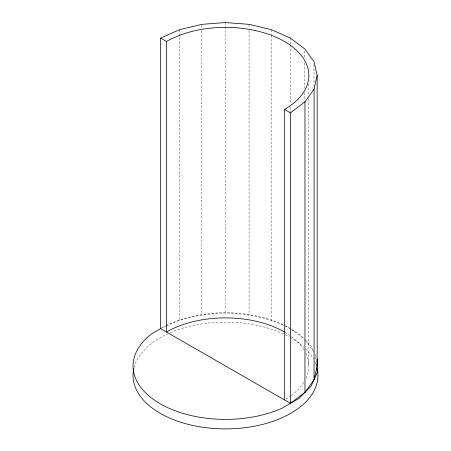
<?xml version="1.0" encoding="UTF-8"?>
<svg xmlns="http://www.w3.org/2000/svg" width="451" height="451" viewBox="0 0 451 451"><rect width="100%" height="100%" fill="white"/><g stroke="black" fill="none" stroke-linecap="round" stroke-linejoin="round"><path stroke-width="0.34" stroke-dasharray="2.25 1.69" d="M161.796 327.933L165.444 325.819M166.053 325.464C202.922 308.495 247.808 308.478 284.711 325.351M160.579 328.638L165.635 326.389M166.267 326.112C184.436 316.613 205.115 313.896 225.348 313.079C247.802 313.552 270.267 317.859 290.207 328.514M285.325 325.707L298.754 333.436L303.873 338.532M291.329 329.354L303.681 338.616M304.808 339.462L310.857 345.489L313.428 350.991M305.603 340.573L313.597 351.662M315.142 354.661L316.286 357.107M315.108 357.006L316.213 361.803M313.997 64.504L313.997 86.31M308.834 83.83L308.834 95.088M308.834 98.606L308.834 365.919M304.808 51.042L304.808 58.782M304.808 63.005L304.808 88.328M304.808 92.551L304.808 100.285M290.207 37.985L290.207 44.316M290.207 45.021L290.207 104.113M290.207 106.926L290.207 111.848M271.198 29.597L271.198 34.518M271.198 35.223L271.198 320.12M249.076 24.331L249.076 27.849M249.076 30.662L249.076 314.854M225.348 22.55L225.348 313.079M201.631 25.081L201.631 27.894M201.631 30.707L201.631 314.905M179.537 29.681L179.537 320.21M134.127 367.39A92.455 53.376 0 0 1 167.749 333.836M170.292 332.703A92.455 53.376 0 0 1 289.525 337.01M290.145 337.359A92.455 53.376 0 0 1 303.726 347.067M305.733 348.995A92.455 53.376 0 0 1 313.507 359.171M315.046 362.238A92.455 53.376 0 0 1 316.258 365.344M305.958 353.466A83.334 48.11 0 0 1 305.474 379.517M303.861 382.369A83.334 48.11 0 0 1 291.696 395.223M291.137 395.64A83.334 48.11 0 0 1 285.782 399.214M284.964 332.291A83.334 48.11 0 0 1 290.968 336.226M291.526 336.643A83.334 48.11 0 0 1 303.765 349.474"/><path stroke-width="0.68" d="M160.579 328.638L290.421 403.357L304.955 392.381L314.076 379.607L314.076 89.084L317.16 75.385L313.997 61.691L304.808 48.933L290.207 37.985L271.198 29.597L249.076 24.331L225.348 22.55L201.631 24.377L179.537 29.681L160.579 38.109L160.579 328.638L152.06 333.571A92.455 53.376 0 0 0 160.235 403.803A92.455 53.376 0 0 0 281.903 408.29L298.94 398.419L310.976 386.344L317.183 372.876L317.143 358.94M314.076 379.607L317.16 365.908L317.16 75.385M290.421 403.357L290.421 112.829L304.955 101.853L314.076 89.084M160.579 38.109L166.475 41.509A83.334 48.11 0 0 1 284.327 41.396A83.334 48.11 0 0 1 284.525 109.435L284.525 399.958M284.525 109.435L290.421 112.829M316.844 364.538L317.16 365.908M304.955 101.853L304.955 392.381M166.475 41.509L166.475 332.032A83.334 48.11 0 0 1 284.327 331.919M317.143 368.461A92.455 53.376 0 0 1 225.652 428.895A92.455 53.376 0 0 1 133.817 368.636"/></g></svg>
